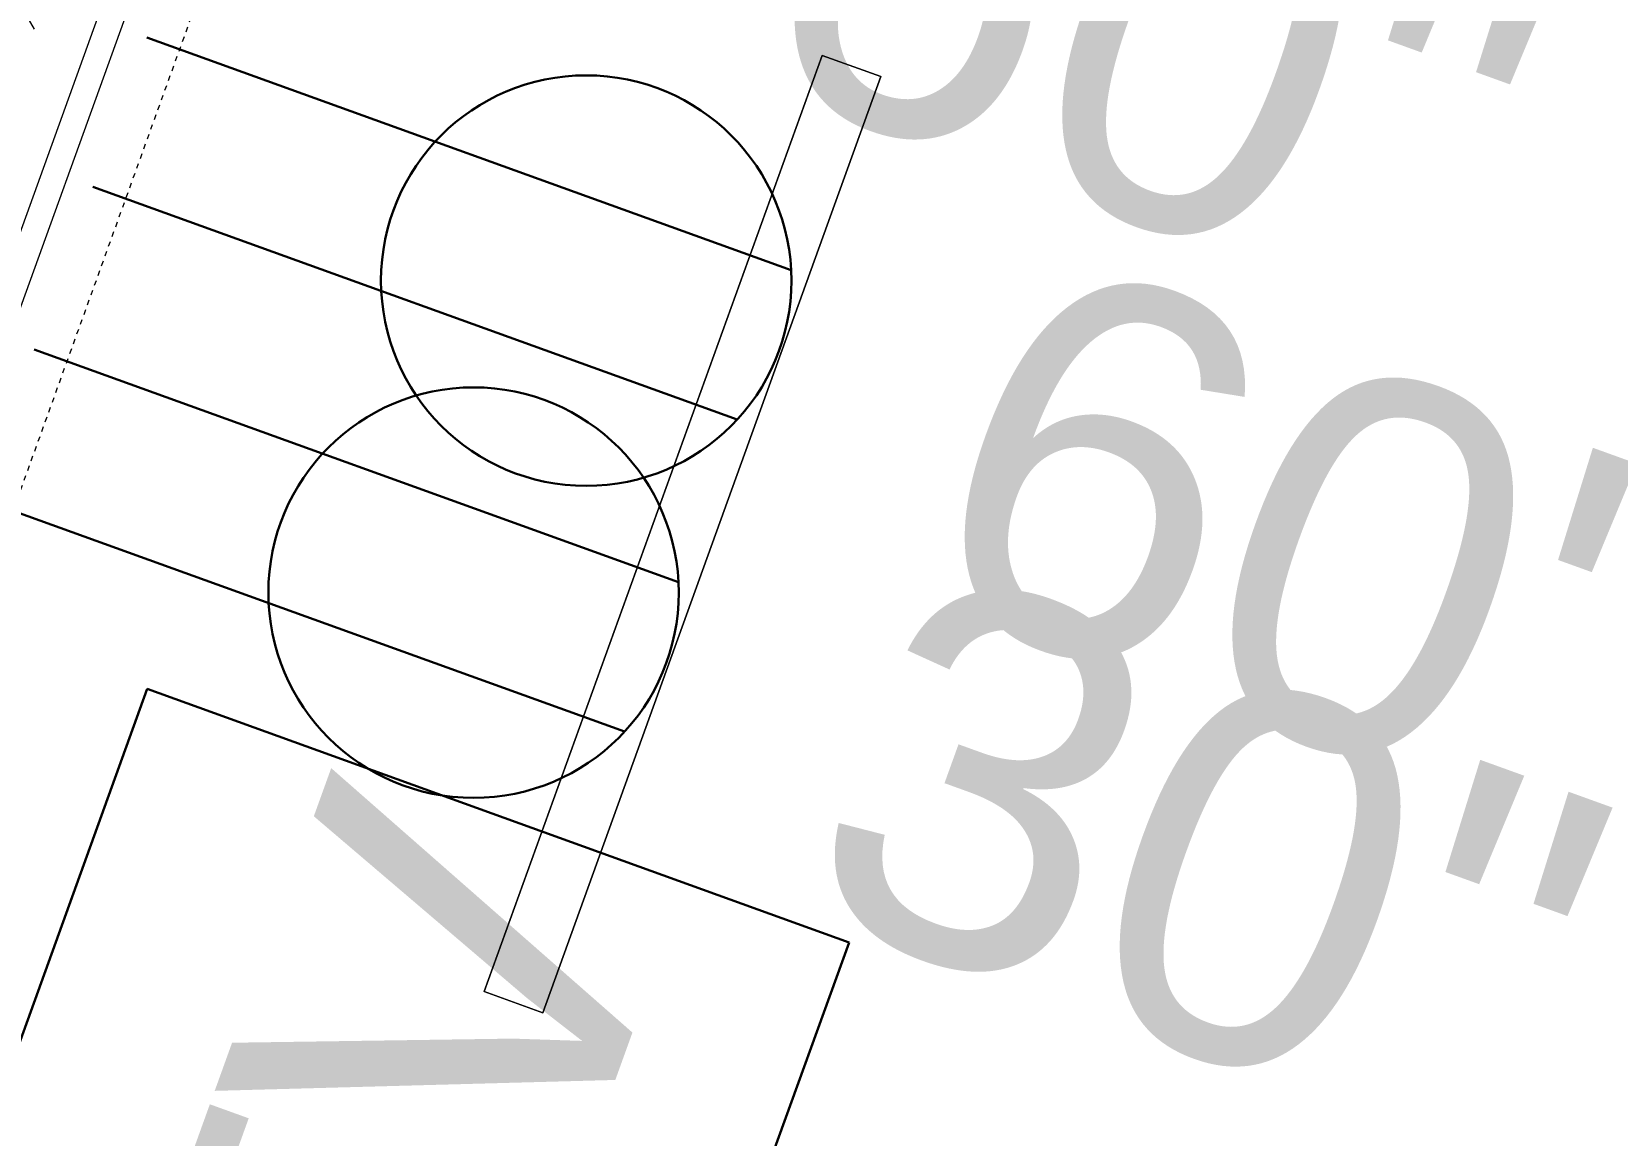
# Model space of a CAD drawing. Header units: inches. Extents: x -2349 to 1043, y -456 to 2193.
# Drawn here: x -587.42 to -549.17, y 553.7 to 580.31 of the extents above; entities that cross this region are included whole.
import ezdxf

# ---------------------------------------------------------------- set-up
doc = ezdxf.new("R2010")
doc.units = ezdxf.units.IN
doc.header["$MEASUREMENT"] = 0
doc.linetypes.add('Dash', pattern=[0.25, 0.125, -0.125])
for name, color, linetype, lineweight in [('A-ANNO-NOTE', 131, 'Continuous', 30), ('A-WALL', 113, 'Continuous', 13), ('A-WALL-PATT', 111, 'Continuous', 13), ('I-FURN', 30, 'Continuous', 9), ('I-WALL', 2, 'Continuous', 13), ('Q-SPCQ', 91, 'Continuous', 9), ('Q-SPCQ-HDLN', 91, 'Dash', 9)]:
    doc.layers.add(name, color=color, linetype=linetype, lineweight=lineweight)
doc.styles.add('Swis721 Lt BT', font='swissl.ttf', dxfattribs={"height": 9})
pattern_1 = [(0, (0, 0), (30.72, 7.68), [1.267, -21.773, 1.267, -21.773, -122.88]), (0, (0, 0), (30.72, 7.68), [-46.08, 1.267, -44.813, 1.267, -21.773, -53.76]), (0, (0, 0), (30.72, 7.68), [-115.2, 1.267, -14.093, 1.267, -37.133]), (120, (11.52, 3.84), (-22.011075, 22.7643), [1.267, -21.773, 1.267, -21.773, -122.88]), (120, (11.52, 3.84), (-22.011075, 22.7643), [-46.08, 1.267, -44.813, 1.267, -21.773, -53.76]), (120, (11.52, 3.84), (-22.011075, 22.7643), [-115.2, 1.267, -14.093, 1.267, -37.133]), (240, (15.36, 19.2), (-8.708925, -30.4443), [1.267, -21.773, 1.267, -21.773, -122.88]), (240, (15.36, 19.2), (-8.708925, -30.4443), [-46.08, 1.267, -44.813, 1.267, -21.773, -53.76]), (240, (15.36, 19.2), (-8.708925, -30.4443), [-115.2, 1.267, -14.093, 1.267, -37.133])]

# ---------------------------------------------------------------- blocks, each defined once
blk = doc.blocks.new('Furniture 18 - Furniture 6-7418880-7TH FLOOR POWER _ SIGNAL')
at = {"layer": 'I-FURN'}
for p, q in [((-568.351, 579.74), (-576.502, 557.167)), ((-576.502, 557.167), (-568.351, 579.74)), ((-566.94, 579.231), (-568.351, 579.74)), ((-568.351, 579.74), (-566.94, 579.231)), ((-575.091, 556.657), (-566.94, 579.231)), ((-566.94, 579.231), (-575.091, 556.657)), ((-576.502, 557.167), (-575.091, 556.657)), ((-575.091, 556.657), (-576.502, 557.167))]:
    blk.add_line(p, q, dxfattribs=at)
blk = doc.blocks.new('A-Flat_Screen_TV-generic - A-Flat_Screen_TV-generic-7899212-7TH FLOOR POWER _ SIGNAL')
at = {"layer": 'Q-SPCQ-HDLN'}
blk.add_line((24.5, 3.375), (-24.5, 3.375), dxfattribs=at)

msp = doc.modelspace()

# ---------------------------------------------------------------- hatches: boundary and pattern name
at = {"layer": 'A-WALL-PATT', "lineweight": 9}
h = msp.add_hatch(dxfattribs=at)
h.set_pattern_fill('FP_1', color=256, style=0, pattern_type=2)
h.set_pattern_definition(pattern_1)
h.paths.add_polyline_path([(-613.597, 503.76), (-556.679, 661.388), (-559.03, 662.237), (-615.948, 504.609)], flags=0)
h = msp.add_hatch(dxfattribs=at)
h.set_pattern_fill('FP_1', color=256, style=0, pattern_type=2)
h.set_pattern_definition(pattern_1)
h.paths.add_polyline_path([(-613.009, 503.548), (-556.091, 661.176), (-556.679, 661.388), (-613.597, 503.76)], flags=0)

# ---------------------------------------------------------------- linework, layer by layer
at = {"layer": 'A-ANNO-NOTE'}
for p, q in [((-584.645, 580.176), (-569.1, 574.564)), ((-584.645, 580.176), (-569.1, 574.564)), ((-585.946, 576.572), (-570.402, 570.959)), ((-587.362, 572.652), (-571.817, 567.039)), ((-587.362, 572.652), (-571.817, 567.039)), ((-588.663, 569.047), (-573.119, 563.434)), ((-584.633, 564.466), (-590.746, 547.536)), ((-567.703, 558.353), (-584.633, 564.466)), ((-573.816, 541.422), (-567.703, 558.353))]:
    msp.add_line(p, q, dxfattribs=at)
for centre in [(-574.044, 574.311), (-576.761, 566.787)]:
    msp.add_circle(centre, 4.95, dxfattribs=at)
at = {"layer": 'A-WALL'}
msp.add_line((-556.679, 661.388), (-613.597, 503.76), dxfattribs=at)
at = {"layer": 'I-WALL'}
msp.add_line((-613.009, 503.548), (-556.091, 661.176), dxfattribs=at)

# ---------------------------------------------------------------- block references
at = {"layer": 'I-FURN'}
msp.add_blockref('Furniture 18 - Furniture 6-7418880-7TH FLOOR POWER _ SIGNAL', (0, 0), dxfattribs=at)
at = {"layer": 'Q-SPCQ', "rotation": 250.1459571155228}
msp.add_blockref('A-Flat_Screen_TV-generic - A-Flat_Screen_TV-generic-7899212-7TH FLOOR POWER _ SIGNAL', (-589.926, 572.994), dxfattribs=at)

# ---------------------------------------------------------------- texts
at = {"layer": 'A-ANNO-NOTE', "lineweight": 9, "char_height": 9, "attachment_point": 1, "style": 'Swis721 Lt BT'}
for s, insert, width, rotation in [('60"', (-567.519, 587.74), 20.604, 340.146), ('60"', (-563.416, 575.21), 20.604, 340.146), ('30"', (-566.133, 567.685), 20.604, 340.146), ('TV', (-585.632, 547.497), 16.968, 70.146)]:
    msp.add_mtext(s, dxfattribs=dict(at, insert=insert, width=width, rotation=rotation))

doc.saveas('drawing.dxf')
